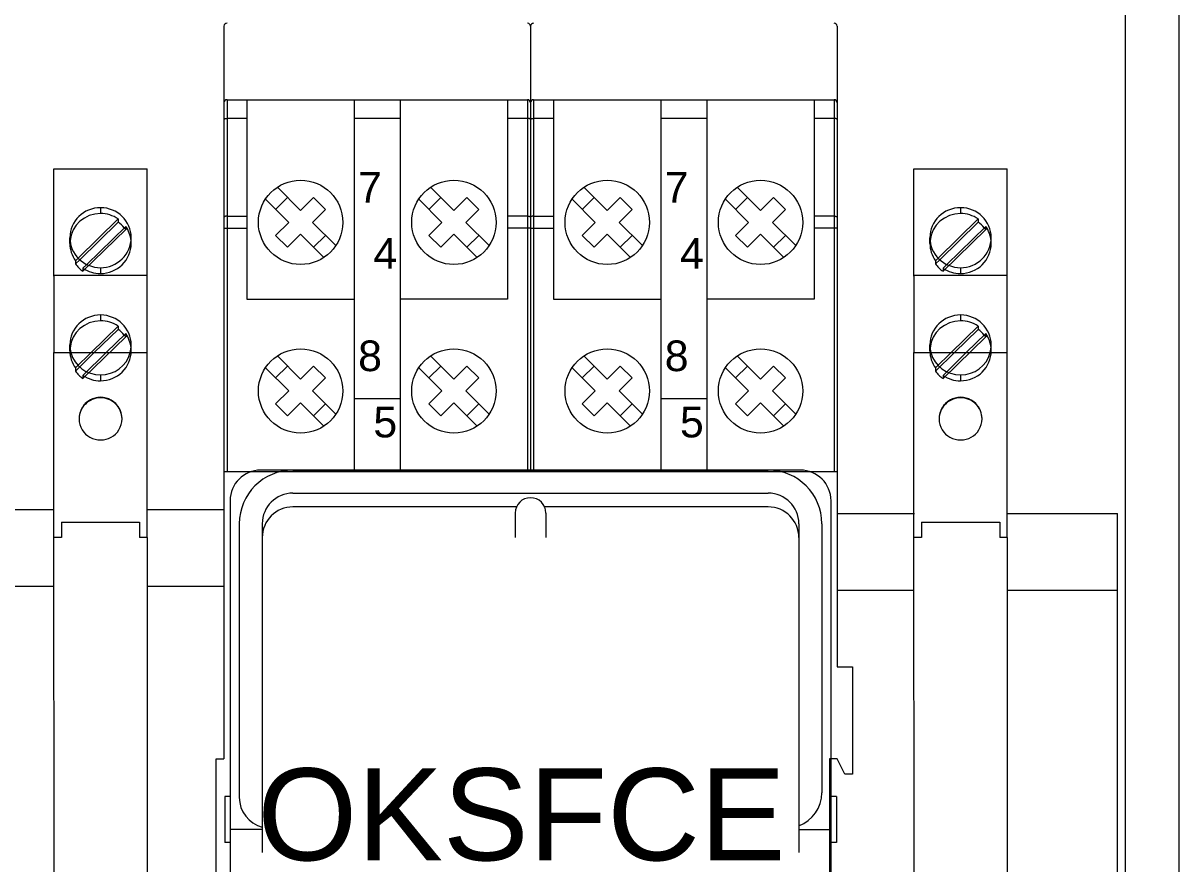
# Model space of a CAD drawing. Header units: millimetres. Extents: x 1359 to 3577, y 1336 to 3557.
# Drawn here: x 2344.7 to 2420.1, y 2551.2 to 2606.1 of the extents above; entities that cross this region are included whole.
import ezdxf

# ---------------------------------------------------------------- set-up
doc = ezdxf.new("R2010")
doc.units = ezdxf.units.MM
doc.set_wipeout_variables(frame=1)
doc.layers.add('000-PI-Oprema', color=30, linetype='Continuous', lineweight=5)
doc.layers.add('000-PI-ORMAR', color=2, linetype='Continuous')
doc.layers.add('002-PI-Kabelska kanalica', color=150, linetype='Continuous')
doc.styles.get("Standard").update_dxf_attribs({"font": 'arial.ttf'})

msp = doc.modelspace()

# ---------------------------------------------------------------- linework, layer by layer
at = {"layer": '000-PI-Oprema', "color": 0, "linetype": 'ByBlock', "lineweight": 0}
for p, q in [((2357.981, 2601.056), (2377.581, 2601.056)), ((2359.281, 2601.056), (2359.281, 2588.056)), ((2376.281, 2601.056), (2376.281, 2588.056)), ((2377.981, 2601.056), (2397.581, 2601.056)), ((2379.281, 2601.056), (2379.281, 2588.056)), ((2396.281, 2601.056), (2396.281, 2588.056)), ((2359.281, 2599.841), (2357.981, 2599.841)), ((2369.281, 2599.841), (2366.281, 2599.841)), ((2377.581, 2599.841), (2376.281, 2599.841)), ((2379.281, 2599.841), (2377.981, 2599.841)), ((2389.281, 2599.841), (2386.281, 2599.841)), ((2397.581, 2599.841), (2396.281, 2599.841)), ((2346.681, 2596.556), (2352.781, 2596.556)), ((2346.681, 2590.1), (2346.681, 2596.556)), ((2346.681, 2596.556), (2346.681, 2596.556)), ((2346.681, 2596.556), (2346.681, 2596.556)), ((2346.681, 2596.556), (2346.681, 2596.556)), ((2346.681, 2596.556), (2352.781, 2596.556)), ((2346.681, 2590.1), (2346.681, 2596.556)), ((2346.681, 2596.556), (2346.681, 2596.556)), ((2346.681, 2596.556), (2346.681, 2596.556)), ((2346.681, 2596.556), (2346.681, 2596.556)), ((2352.781, 2596.556), (2352.781, 2596.556)), ((2352.781, 2596.556), (2352.781, 2596.556)), ((2352.781, 2596.556), (2352.781, 2596.556)), ((2352.781, 2590.1), (2352.781, 2596.556)), ((2352.781, 2596.556), (2352.781, 2596.556)), ((2352.781, 2596.556), (2352.781, 2596.556)), ((2352.781, 2596.556), (2352.781, 2596.556)), ((2352.781, 2590.1), (2352.781, 2596.556)), ((2402.781, 2596.556), (2408.881, 2596.556)), ((2402.781, 2590.1), (2402.781, 2596.556)), ((2402.781, 2596.556), (2402.781, 2596.556)), ((2402.781, 2596.556), (2402.781, 2596.556)), ((2402.781, 2596.556), (2402.781, 2596.556)), ((2402.781, 2596.556), (2408.881, 2596.556)), ((2402.781, 2590.1), (2402.781, 2596.556)), ((2402.781, 2596.556), (2402.781, 2596.556)), ((2402.781, 2596.556), (2402.781, 2596.556)), ((2402.781, 2596.556), (2402.781, 2596.556)), ((2408.881, 2596.556), (2408.881, 2596.556)), ((2408.881, 2596.556), (2408.881, 2596.556)), ((2408.881, 2596.556), (2408.881, 2596.556)), ((2408.881, 2590.1), (2408.881, 2596.556)), ((2408.881, 2596.556), (2408.881, 2596.556)), ((2408.881, 2596.556), (2408.881, 2596.556)), ((2408.881, 2596.556), (2408.881, 2596.556)), ((2408.881, 2590.1), (2408.881, 2596.556)), ((2352.781, 2595.711), (2352.781, 2596.156)), ((2352.781, 2595.711), (2352.781, 2596.156)), ((2408.881, 2595.711), (2408.881, 2596.156)), ((2408.881, 2595.711), (2408.881, 2596.156)), ((2346.681, 2595.056), (2346.681, 2595.056)), ((2346.681, 2595.056), (2346.681, 2595.056)), ((2361.264, 2595.35), (2362.781, 2593.834)), ((2371.264, 2595.35), (2372.781, 2593.834)), ((2381.264, 2595.35), (2382.781, 2593.834)), ((2391.264, 2595.35), (2392.781, 2593.834)), ((2402.781, 2595.056), (2402.781, 2595.056)), ((2402.781, 2595.056), (2402.781, 2595.056)), ((2360.487, 2594.572), (2362.003, 2593.056)), ((2361.154, 2593.905), (2361.932, 2594.682)), ((2362.781, 2593.834), (2363.629, 2594.682)), ((2363.629, 2594.682), (2364.407, 2593.905)), ((2370.487, 2594.572), (2372.003, 2593.056)), ((2371.154, 2593.905), (2371.932, 2594.682)), ((2372.781, 2593.834), (2373.629, 2594.682)), ((2373.629, 2594.682), (2374.407, 2593.905)), ((2380.487, 2594.572), (2382.003, 2593.056)), ((2381.154, 2593.905), (2381.932, 2594.682)), ((2382.781, 2593.834), (2383.629, 2594.682)), ((2383.629, 2594.682), (2384.407, 2593.905)), ((2390.487, 2594.572), (2392.003, 2593.056)), ((2391.154, 2593.905), (2391.932, 2594.682)), ((2392.781, 2593.834), (2393.629, 2594.682)), ((2393.629, 2594.682), (2394.407, 2593.905)), ((2349.731, 2594.013), (2349.731, 2593.634)), ((2352.781, 2592.993), (2352.781, 2593.869)), ((2352.781, 2592.993), (2352.781, 2593.869)), ((2357.981, 2593.464), (2359.281, 2593.464)), ((2363.559, 2593.056), (2364.407, 2593.905)), ((2373.559, 2593.056), (2374.407, 2593.905)), ((2377.581, 2593.464), (2376.281, 2593.464)), ((2377.981, 2593.464), (2379.281, 2593.464)), ((2383.559, 2593.056), (2384.407, 2593.905)), ((2393.559, 2593.056), (2394.407, 2593.905)), ((2397.581, 2593.464), (2396.281, 2593.464)), ((2405.831, 2594.013), (2405.831, 2593.634)), ((2408.881, 2592.993), (2408.881, 2593.869)), ((2408.881, 2592.993), (2408.881, 2593.869)), ((2350.876, 2593.281), (2348.264, 2590.727)), ((2348.37, 2590.623), (2350.876, 2593.073)), ((2348.829, 2590.311), (2351.371, 2592.797)), ((2350.876, 2593.281), (2350.876, 2593.073)), ((2351.371, 2592.797), (2351.371, 2592.589)), ((2361.154, 2592.208), (2362.003, 2593.056)), ((2363.559, 2593.056), (2365.075, 2591.54)), ((2371.154, 2592.208), (2372.003, 2593.056)), ((2373.559, 2593.056), (2375.075, 2591.54)), ((2381.154, 2592.208), (2382.003, 2593.056)), ((2383.559, 2593.056), (2385.075, 2591.54)), ((2391.154, 2592.208), (2392.003, 2593.056)), ((2393.559, 2593.056), (2395.075, 2591.54)), ((2406.976, 2593.281), (2404.364, 2590.727)), ((2404.47, 2590.623), (2406.976, 2593.073)), ((2404.929, 2590.311), (2407.471, 2592.797)), ((2406.976, 2593.281), (2406.976, 2593.073)), ((2407.471, 2592.797), (2407.471, 2592.589)), ((2347.731, 2591.677), (2347.731, 2592.057)), ((2351.371, 2592.589), (2348.586, 2589.865)), ((2351.731, 2591.677), (2351.731, 2592.057)), ((2357.781, 2592.679), (2359.281, 2592.679)), ((2361.154, 2592.208), (2361.932, 2591.43)), ((2361.932, 2591.43), (2362.781, 2592.278)), ((2362.781, 2592.278), (2364.297, 2590.762)), ((2363.629, 2591.43), (2364.407, 2592.208)), ((2371.154, 2592.208), (2371.932, 2591.43)), ((2371.932, 2591.43), (2372.781, 2592.278)), ((2372.781, 2592.278), (2374.297, 2590.762)), ((2373.629, 2591.43), (2374.407, 2592.208)), ((2377.781, 2592.679), (2376.281, 2592.679)), ((2377.781, 2592.679), (2379.281, 2592.679)), ((2381.154, 2592.208), (2381.932, 2591.43)), ((2381.932, 2591.43), (2382.781, 2592.278)), ((2382.781, 2592.278), (2384.297, 2590.762)), ((2383.629, 2591.43), (2384.407, 2592.208)), ((2391.154, 2592.208), (2391.932, 2591.43)), ((2391.932, 2591.43), (2392.781, 2592.278)), ((2392.781, 2592.278), (2394.297, 2590.762)), ((2393.629, 2591.43), (2394.407, 2592.208)), ((2397.781, 2592.679), (2396.281, 2592.679)), ((2403.831, 2591.677), (2403.831, 2592.057)), ((2407.471, 2592.589), (2404.686, 2589.865)), ((2407.831, 2591.677), (2407.831, 2592.057)), ((2348.264, 2590.727), (2348.091, 2590.557)), ((2348.091, 2590.35), (2348.37, 2590.623)), ((2348.091, 2590.557), (2348.091, 2590.35)), ((2404.364, 2590.727), (2404.191, 2590.557)), ((2404.191, 2590.35), (2404.47, 2590.623)), ((2404.191, 2590.557), (2404.191, 2590.35)), ((2346.681, 2589.556), (2346.681, 2590.1)), ((2346.681, 2589.556), (2346.681, 2590.1)), ((2348.586, 2590.073), (2348.829, 2590.311)), ((2348.586, 2590.073), (2348.586, 2589.865)), ((2349.731, 2590.1), (2349.731, 2589.721)), ((2352.781, 2589.556), (2352.781, 2590.1)), ((2352.781, 2589.556), (2352.781, 2590.1)), ((2402.781, 2589.556), (2402.781, 2590.1)), ((2402.781, 2589.556), (2402.781, 2590.1)), ((2404.686, 2590.073), (2404.929, 2590.311)), ((2404.686, 2590.073), (2404.686, 2589.865)), ((2405.831, 2590.1), (2405.831, 2589.721)), ((2408.881, 2589.556), (2408.881, 2590.1)), ((2408.881, 2589.556), (2408.881, 2590.1)), ((2346.681, 2589.605), (2352.781, 2589.605)), ((2346.681, 2589.556), (2346.681, 2589.556)), ((2346.681, 2589.556), (2346.681, 2584.556)), ((2346.681, 2589.556), (2346.681, 2589.556)), ((2346.681, 2589.556), (2346.681, 2584.556)), ((2352.781, 2589.556), (2352.781, 2589.556)), ((2352.781, 2584.556), (2352.781, 2589.556)), ((2352.781, 2589.556), (2352.781, 2589.556)), ((2352.781, 2584.556), (2352.781, 2589.556)), ((2402.781, 2589.605), (2408.881, 2589.605)), ((2402.781, 2589.556), (2402.781, 2589.556)), ((2402.781, 2589.556), (2402.781, 2584.556)), ((2402.781, 2589.556), (2402.781, 2589.556)), ((2402.781, 2589.556), (2402.781, 2584.556)), ((2408.881, 2589.556), (2408.881, 2589.556)), ((2408.881, 2584.556), (2408.881, 2589.556)), ((2408.881, 2589.556), (2408.881, 2589.556)), ((2408.881, 2584.556), (2408.881, 2589.556)), ((2359.281, 2588.056), (2366.281, 2588.056)), ((2376.281, 2588.056), (2369.281, 2588.056)), ((2379.281, 2588.056), (2386.281, 2588.056)), ((2396.281, 2588.056), (2389.281, 2588.056)), ((2349.731, 2587.013), (2349.731, 2586.634)), ((2352.781, 2585.993), (2352.781, 2586.865)), ((2352.781, 2585.993), (2352.781, 2586.865)), ((2405.831, 2587.013), (2405.831, 2586.634)), ((2408.881, 2585.993), (2408.881, 2586.865)), ((2408.881, 2585.993), (2408.881, 2586.865)), ((2350.876, 2586.281), (2349.112, 2584.556)), ((2349.325, 2584.556), (2350.876, 2586.073)), ((2350.876, 2586.281), (2350.876, 2586.073)), ((2406.976, 2586.281), (2405.212, 2584.556)), ((2405.425, 2584.556), (2406.976, 2586.073)), ((2406.976, 2586.281), (2406.976, 2586.073)), ((2351.371, 2585.589), (2348.586, 2582.865)), ((2350.102, 2584.556), (2351.371, 2585.797)), ((2351.371, 2585.797), (2351.371, 2585.589)), ((2407.471, 2585.589), (2404.686, 2582.865)), ((2406.202, 2584.556), (2407.471, 2585.797)), ((2407.471, 2585.797), (2407.471, 2585.589)), ((2346.681, 2584.556), (2352.781, 2584.556)), ((2346.681, 2574.206), (2346.681, 2584.556)), ((2346.681, 2584.556), (2346.681, 2584.556)), ((2346.681, 2574.206), (2346.681, 2584.556)), ((2346.681, 2584.556), (2346.681, 2584.556)), ((2347.731, 2584.677), (2347.731, 2585.057)), ((2348.091, 2583.35), (2349.325, 2584.556)), ((2349.112, 2584.556), (2348.091, 2583.557)), ((2348.586, 2583.073), (2350.102, 2584.556)), ((2351.731, 2584.677), (2351.731, 2585.057)), ((2352.781, 2584.556), (2352.781, 2584.556)), ((2352.781, 2574.206), (2352.781, 2584.556)), ((2352.781, 2584.556), (2352.781, 2584.556)), ((2352.781, 2574.206), (2352.781, 2584.556)), ((2402.781, 2584.556), (2408.881, 2584.556)), ((2402.781, 2574.206), (2402.781, 2584.556)), ((2402.781, 2584.556), (2402.781, 2584.556)), ((2402.781, 2574.206), (2402.781, 2584.556)), ((2402.781, 2584.556), (2402.781, 2584.556)), ((2403.831, 2584.677), (2403.831, 2585.057)), ((2404.191, 2583.35), (2405.425, 2584.556)), ((2405.212, 2584.556), (2404.191, 2583.557)), ((2404.686, 2583.073), (2406.202, 2584.556)), ((2407.831, 2584.677), (2407.831, 2585.057)), ((2408.881, 2584.556), (2408.881, 2584.556)), ((2408.881, 2574.206), (2408.881, 2584.556)), ((2408.881, 2584.556), (2408.881, 2584.556)), ((2408.881, 2574.206), (2408.881, 2584.556)), ((2361.154, 2582.905), (2361.932, 2583.682)), ((2361.264, 2584.35), (2362.781, 2582.834)), ((2362.781, 2582.834), (2363.629, 2583.682)), ((2363.629, 2583.682), (2364.407, 2582.905)), ((2371.154, 2582.905), (2371.932, 2583.682)), ((2371.264, 2584.35), (2372.781, 2582.834)), ((2372.781, 2582.834), (2373.629, 2583.682)), ((2373.629, 2583.682), (2374.407, 2582.905)), ((2381.154, 2582.905), (2381.932, 2583.682)), ((2381.264, 2584.35), (2382.781, 2582.834)), ((2382.781, 2582.834), (2383.629, 2583.682)), ((2383.629, 2583.682), (2384.407, 2582.905)), ((2391.154, 2582.905), (2391.932, 2583.682)), ((2391.264, 2584.35), (2392.781, 2582.834)), ((2392.781, 2582.834), (2393.629, 2583.682)), ((2393.629, 2583.682), (2394.407, 2582.905)), ((2348.091, 2583.557), (2348.091, 2583.35)), ((2348.586, 2583.073), (2348.586, 2582.865)), ((2349.731, 2583.1), (2349.731, 2582.721)), ((2360.487, 2583.572), (2362.003, 2582.056)), ((2363.559, 2582.056), (2364.407, 2582.905)), ((2370.487, 2583.572), (2372.003, 2582.056)), ((2373.559, 2582.056), (2374.407, 2582.905)), ((2380.487, 2583.572), (2382.003, 2582.056)), ((2383.559, 2582.056), (2384.407, 2582.905)), ((2390.487, 2583.572), (2392.003, 2582.056)), ((2393.559, 2582.056), (2394.407, 2582.905)), ((2404.191, 2583.557), (2404.191, 2583.35)), ((2404.686, 2583.073), (2404.686, 2582.865)), ((2405.831, 2583.1), (2405.831, 2582.721)), ((2361.154, 2581.208), (2362.003, 2582.056)), ((2363.559, 2582.056), (2365.075, 2580.54)), ((2369.281, 2581.541), (2366.281, 2581.541)), ((2371.154, 2581.208), (2372.003, 2582.056)), ((2373.559, 2582.056), (2375.075, 2580.54)), ((2381.154, 2581.208), (2382.003, 2582.056)), ((2383.559, 2582.056), (2385.075, 2580.54)), ((2389.281, 2581.541), (2386.281, 2581.541)), ((2391.154, 2581.208), (2392.003, 2582.056)), ((2393.559, 2582.056), (2395.075, 2580.54)), ((2361.154, 2581.208), (2361.932, 2580.43)), ((2361.932, 2580.43), (2362.781, 2581.278)), ((2362.781, 2581.278), (2364.297, 2579.762)), ((2363.629, 2580.43), (2364.407, 2581.208)), ((2371.154, 2581.208), (2371.932, 2580.43)), ((2371.932, 2580.43), (2372.781, 2581.278)), ((2372.781, 2581.278), (2374.297, 2579.762)), ((2373.629, 2580.43), (2374.407, 2581.208)), ((2381.154, 2581.208), (2381.932, 2580.43)), ((2381.932, 2580.43), (2382.781, 2581.278)), ((2382.781, 2581.278), (2384.297, 2579.762)), ((2383.629, 2580.43), (2384.407, 2581.208)), ((2391.154, 2581.208), (2391.932, 2580.43)), ((2391.932, 2580.43), (2392.781, 2581.278)), ((2392.781, 2581.278), (2394.297, 2579.762)), ((2393.629, 2580.43), (2394.407, 2581.208)), ((2348.331, 2580.233), (2348.331, 2580.242)), ((2351.131, 2580.233), (2351.131, 2580.242)), ((2404.431, 2580.233), (2404.431, 2580.242)), ((2407.231, 2580.233), (2407.231, 2580.242)), ((2346.706, 2548.005), (2346.681, 2574.206)), ((2346.706, 2548.005), (2346.681, 2574.206)), ((2352.781, 2572.506), (2352.781, 2574.206)), ((2352.781, 2572.506), (2352.781, 2574.206)), ((2402.806, 2548.005), (2402.781, 2574.206)), ((2402.806, 2548.005), (2402.781, 2574.206)), ((2408.881, 2572.506), (2408.881, 2574.206)), ((2408.881, 2572.506), (2408.881, 2574.206)), ((2346.681, 2573.556), (2346.681, 2573.556)), ((2346.681, 2573.556), (2346.681, 2573.556)), ((2347.181, 2573.506), (2352.281, 2573.506)), ((2347.181, 2573.506), (2347.181, 2573.506)), ((2347.181, 2573.506), (2347.181, 2572.506)), ((2352.281, 2573.506), (2352.281, 2573.506)), ((2352.281, 2573.506), (2352.281, 2572.506)), ((2352.781, 2573.556), (2352.781, 2573.556)), ((2352.781, 2573.556), (2352.781, 2573.556)), ((2402.781, 2573.556), (2402.781, 2573.556)), ((2402.781, 2573.556), (2402.781, 2573.556)), ((2403.281, 2573.506), (2408.381, 2573.506)), ((2403.281, 2573.506), (2403.281, 2573.506)), ((2403.281, 2573.506), (2403.281, 2572.506)), ((2408.381, 2573.506), (2408.381, 2573.506)), ((2408.381, 2573.506), (2408.381, 2572.506)), ((2408.881, 2573.556), (2408.881, 2573.556)), ((2408.881, 2573.556), (2408.881, 2573.556)), ((2346.681, 2572.756), (2346.681, 2572.756)), ((2346.681, 2572.756), (2346.681, 2572.756)), ((2346.681, 2572.506), (2346.681, 2572.506)), ((2347.181, 2572.506), (2346.681, 2572.506)), ((2346.681, 2572.506), (2346.681, 2572.506)), ((2347.181, 2572.506), (2347.181, 2572.506)), ((2352.281, 2572.506), (2352.281, 2572.506)), ((2352.781, 2572.506), (2352.281, 2572.506)), ((2352.781, 2572.756), (2352.781, 2572.756)), ((2352.781, 2572.756), (2352.781, 2572.756)), ((2352.781, 2572.506), (2352.781, 2572.506)), ((2352.781, 2572.506), (2352.781, 2546.206)), ((2352.781, 2572.506), (2352.781, 2572.506)), ((2352.781, 2572.506), (2352.781, 2546.206)), ((2402.781, 2572.756), (2402.781, 2572.756)), ((2402.781, 2572.756), (2402.781, 2572.756)), ((2402.781, 2572.506), (2402.781, 2572.506)), ((2403.281, 2572.506), (2402.781, 2572.506)), ((2402.781, 2572.506), (2402.781, 2572.506)), ((2403.281, 2572.506), (2403.281, 2572.506)), ((2408.381, 2572.506), (2408.381, 2572.506)), ((2408.881, 2572.506), (2408.381, 2572.506)), ((2408.881, 2572.756), (2408.881, 2572.756)), ((2408.881, 2572.756), (2408.881, 2572.756)), ((2408.881, 2572.506), (2408.881, 2572.506)), ((2408.881, 2572.506), (2408.881, 2546.206)), ((2408.881, 2572.506), (2408.881, 2572.506)), ((2408.881, 2572.506), (2408.881, 2546.206)), ((2346.681, 2571.797), (2346.681, 2571.797)), ((2346.681, 2571.797), (2346.681, 2571.797)), ((2352.781, 2571.797), (2352.781, 2571.797)), ((2352.781, 2571.797), (2352.781, 2571.797)), ((2402.781, 2571.797), (2402.781, 2571.797)), ((2402.781, 2571.797), (2402.781, 2571.797)), ((2408.881, 2571.797), (2408.881, 2571.797)), ((2408.881, 2571.797), (2408.881, 2571.797)), ((2398.781, 2564.056), (2398.781, 2557.056)), ((2357.281, 2550.056), (2357.281, 2558.056)), ((2398.781, 2557.056), (2398.281, 2557.056))]:
    msp.add_line(p, q, dxfattribs=at)
for points in [[(2357.781, 2599.763), (2357.782, 2599.773), (2357.788, 2599.783), (2357.796, 2599.793), (2357.808, 2599.802), (2357.822, 2599.81), (2357.839, 2599.818), (2357.859, 2599.825), (2357.881, 2599.831), (2357.904, 2599.835), (2357.929, 2599.839), (2357.955, 2599.841), (2357.981, 2599.841)], [(2377.781, 2599.763), (2377.779, 2599.773), (2377.774, 2599.783), (2377.766, 2599.793), (2377.754, 2599.802), (2377.739, 2599.81), (2377.722, 2599.818), (2377.702, 2599.825), (2377.681, 2599.831), (2377.657, 2599.835), (2377.632, 2599.839), (2377.607, 2599.841), (2377.581, 2599.841)], [(2377.781, 2599.763), (2377.782, 2599.773), (2377.788, 2599.783), (2377.796, 2599.793), (2377.808, 2599.802), (2377.822, 2599.81), (2377.839, 2599.818), (2377.859, 2599.825), (2377.881, 2599.831), (2377.904, 2599.835), (2377.929, 2599.839), (2377.955, 2599.841), (2377.981, 2599.841)], [(2397.781, 2599.763), (2397.779, 2599.773), (2397.774, 2599.783), (2397.766, 2599.793), (2397.754, 2599.802), (2397.739, 2599.81), (2397.722, 2599.818), (2397.702, 2599.825), (2397.681, 2599.831), (2397.657, 2599.835), (2397.632, 2599.839), (2397.607, 2599.841), (2397.581, 2599.841)], [(2357.981, 2593.464), (2357.955, 2593.463), (2357.929, 2593.461), (2357.904, 2593.458), (2357.881, 2593.454), (2357.859, 2593.448), (2357.839, 2593.441), (2357.822, 2593.433), (2357.808, 2593.425), (2357.796, 2593.416), (2357.788, 2593.406), (2357.782, 2593.396), (2357.781, 2593.386)], [(2377.581, 2593.464), (2377.607, 2593.463), (2377.632, 2593.461), (2377.657, 2593.458), (2377.681, 2593.454), (2377.702, 2593.448), (2377.722, 2593.441), (2377.739, 2593.433), (2377.754, 2593.425), (2377.766, 2593.416), (2377.774, 2593.406), (2377.779, 2593.396), (2377.781, 2593.386)], [(2377.981, 2593.464), (2377.955, 2593.463), (2377.929, 2593.461), (2377.904, 2593.458), (2377.881, 2593.454), (2377.859, 2593.448), (2377.839, 2593.441), (2377.822, 2593.433), (2377.808, 2593.425), (2377.796, 2593.416), (2377.788, 2593.406), (2377.782, 2593.396), (2377.781, 2593.386)], [(2397.581, 2593.464), (2397.607, 2593.463), (2397.632, 2593.461), (2397.657, 2593.458), (2397.681, 2593.454), (2397.702, 2593.448), (2397.722, 2593.441), (2397.739, 2593.433), (2397.754, 2593.425), (2397.766, 2593.416), (2397.774, 2593.406), (2397.779, 2593.396), (2397.781, 2593.386)]]:
    msp.add_lwpolyline(points, dxfattribs=at)
for centre in [(2362.781, 2593.056), (2372.781, 2593.056), (2382.781, 2593.056), (2392.781, 2593.056), (2362.781, 2582.056), (2372.781, 2582.056), (2382.781, 2582.056), (2392.781, 2582.056)]:
    msp.add_circle(centre, 2.75, dxfattribs=at)
for centre, radius, start, end in [((2357.981, 2605.856), 0.2, 90, 180), ((2377.581, 2605.856), 0.2, 0, 90), ((2377.981, 2605.856), 0.2, 90, 180), ((2397.581, 2605.856), 0.2, 0, 90), ((2357.981, 2600.856), 0.2, 90, 180), ((2377.581, 2600.856), 0.2, 0, 90), ((2377.981, 2600.856), 0.2, 90, 180), ((2397.581, 2600.856), 0.2, 0, 90), ((2349.731, 2580.242), 1.4, 0, 180.00002), ((2405.831, 2580.242), 1.4, 0, 180.00002)]:
    msp.add_arc(centre, radius, start, end, dxfattribs=at)
for centre, major_axis, ratio, start_param, end_param in [((2349.731, 2592.057), (-2, 0), 0.978148, -1.570796, 0), ((2349.731, 2591.677), (-2, 0), 0.978148, -1.570796, -0.097132), ((2349.731, 2592.057), (-2, 0), 0.978148, 3.141593, 4.712389), ((2349.731, 2591.677), (-2, 0), 0.978148, -2.180289, -1.570796), ((2405.831, 2592.057), (-2, 0), 0.978148, -1.570796, 0), ((2405.831, 2591.677), (-2, 0), 0.978148, -1.570796, -0.097132), ((2405.831, 2592.057), (-2, 0), 0.978148, 3.141593, 4.712389), ((2405.831, 2591.677), (-2, 0), 0.978148, -2.180289, -1.570796), ((2349.731, 2591.469), (2, 0), 0.978148, 0.685382, 0.961304), ((2349.731, 2591.469), (2, 0), 0.978148, 0.609492, 0.685382), ((2349.731, 2591.677), (-2, 0), 0.978148, -3.044461, -2.5321), ((2405.831, 2591.469), (2, 0), 0.978148, 0.685382, 0.961304), ((2405.831, 2591.469), (2, 0), 0.978148, 0.609492, 0.685382), ((2405.831, 2591.677), (-2, 0), 0.978148, -3.044461, -2.5321), ((2349.731, 2592.057), (-2, 0), 0.978148, 0, 1.570796), ((2349.731, 2592.057), (-2, 0), 0.978148, 1.570796, 3.141593), ((2405.831, 2592.057), (-2, 0), 0.978148, 0, 1.570796), ((2405.831, 2592.057), (-2, 0), 0.978148, 1.570796, 3.141593), ((2349.731, 2591.677), (-2, 0), 0.978148, -0.097132, 0), ((2349.731, 2591.677), (-2, 0), 0.978148, 0, 0.609492), ((2349.731, 2591.677), (-2, 0), 0.978148, 1.570796, 3.141593), ((2349.731, 2591.677), (-2, 0), 0.978148, 3.141593, 3.238724), ((2405.831, 2591.677), (-2, 0), 0.978148, -0.097132, 0), ((2405.831, 2591.677), (-2, 0), 0.978148, 0, 0.609492), ((2405.831, 2591.677), (-2, 0), 0.978148, 1.570796, 3.141593), ((2405.831, 2591.677), (-2, 0), 0.978148, 3.141593, 3.238724), ((2349.731, 2591.469), (2, 0), 0.978148, -2.5321, -2.180289), ((2349.731, 2591.677), (-2, 0), 0.978148, 0.961304, 1.570796), ((2405.831, 2591.469), (2, 0), 0.978148, -2.5321, -2.180289), ((2405.831, 2591.677), (-2, 0), 0.978148, 0.961304, 1.570796), ((2349.731, 2585.057), (-2, 0), 0.978148, -1.570796, 0), ((2349.731, 2585.057), (-2, 0), 0.978148, 3.141593, 4.712389), ((2405.831, 2585.057), (-2, 0), 0.978148, -1.570796, 0), ((2405.831, 2585.057), (-2, 0), 0.978148, 3.141593, 4.712389), ((2349.731, 2584.677), (-2, 0), 0.978148, -1.570796, -0.097132), ((2349.731, 2584.677), (-2, 0), 0.978148, -2.180289, -1.570796), ((2349.731, 2584.469), (2, 0), 0.978148, 0.685382, 0.961304), ((2405.831, 2584.677), (-2, 0), 0.978148, -1.570796, -0.097132), ((2405.831, 2584.677), (-2, 0), 0.978148, -2.180289, -1.570796), ((2405.831, 2584.469), (2, 0), 0.978148, 0.685382, 0.961304), ((2349.731, 2584.469), (2, 0), 0.978148, 0.609492, 0.685382), ((2349.731, 2584.677), (-2, 0), 0.978148, -3.044461, -2.5321), ((2405.831, 2584.469), (2, 0), 0.978148, 0.609492, 0.685382), ((2405.831, 2584.677), (-2, 0), 0.978148, -3.044461, -2.5321), ((2349.731, 2585.057), (-2, 0), 0.978148, 0, 0.258728), ((2349.731, 2584.677), (-2, 0), 0.978148, -0.097132, 0), ((2349.731, 2584.677), (-2, 0), 0.978148, 0, 0.609492), ((2349.731, 2585.057), (-2, 0), 0.978148, 0.258728, 1.570796), ((2349.731, 2584.677), (-2, 0), 0.978148, 1.570796, 3.141593), ((2349.731, 2585.057), (-2, 0), 0.978148, 1.570796, 2.882864), ((2349.731, 2585.057), (-2, 0), 0.978148, 2.882864, 3.141593), ((2349.731, 2584.677), (-2, 0), 0.978148, 3.141593, 3.238724), ((2405.831, 2585.057), (-2, 0), 0.978148, 0, 0.258728), ((2405.831, 2584.677), (-2, 0), 0.978148, -0.097132, 0), ((2405.831, 2584.677), (-2, 0), 0.978148, 0, 0.609492), ((2405.831, 2585.057), (-2, 0), 0.978148, 0.258728, 1.570796), ((2405.831, 2584.677), (-2, 0), 0.978148, 1.570796, 3.141593), ((2405.831, 2585.057), (-2, 0), 0.978148, 1.570796, 2.882864), ((2405.831, 2585.057), (-2, 0), 0.978148, 2.882864, 3.141593), ((2405.831, 2584.677), (-2, 0), 0.978148, 3.141593, 3.238724), ((2349.731, 2584.469), (2, 0), 0.978148, -2.5321, -2.180289), ((2349.731, 2584.677), (-2, 0), 0.978148, 0.961304, 1.570796), ((2405.831, 2584.469), (2, 0), 0.978148, -2.5321, -2.180289), ((2405.831, 2584.677), (-2, 0), 0.978148, 0.961304, 1.570796), ((2349.731, 2580.233), (-1.4, 0), 0.982559, -1.570796, 0.003609), ((2349.731, 2580.242), (1.4, 0), 0.994522, 1.570796, 3.141593), ((2349.731, 2580.242), (1.4, 0), 0.994522, 0, 1.570796), ((2349.731, 2580.233), (-1.4, 0), 0.982559, 3.141538, 4.712389), ((2405.831, 2580.233), (-1.4, 0), 0.982559, -1.570796, 0.003609), ((2405.831, 2580.242), (1.4, 0), 0.994522, 1.570796, 3.141593), ((2405.831, 2580.242), (1.4, 0), 0.994522, 0, 1.570796), ((2405.831, 2580.233), (-1.4, 0), 0.982559, 3.141538, 4.712389), ((2349.731, 2580.242), (1.4, 0), 0.994522, 3.141593, 3.68285), ((2349.731, 2580.233), (-1.4, 0), 0.982559, 0.003609, 0.541258), ((2349.731, 2580.242), (1.4, 0), 0.994522, -0.541258, 0), ((2349.731, 2580.233), (-1.4, 0), 0.982559, 2.600335, 3.141538), ((2405.831, 2580.242), (1.4, 0), 0.994522, 3.141593, 3.68285), ((2405.831, 2580.233), (-1.4, 0), 0.982559, 0.003609, 0.541258), ((2405.831, 2580.242), (1.4, 0), 0.994522, -0.541258, 0), ((2405.831, 2580.233), (-1.4, 0), 0.982559, 2.600335, 3.141538), ((2349.731, 2580.224), (-1.398, 0), 0.976187, 0.538389, 2.603204), ((2405.831, 2580.224), (-1.398, 0), 0.976187, 0.538389, 2.603204)]:
    msp.add_ellipse(centre, major_axis=major_axis, ratio=ratio, start_param=start_param, end_param=end_param, dxfattribs=at)
at = {"layer": '000-PI-ORMAR', "color": 0, "linetype": 'ByBlock', "lineweight": 0}
msp.add_line((2420.071, 3351.556), (2420.071, 1461.556), dxfattribs=at)
at = {"layer": '002-PI-Kabelska kanalica', "color": 0, "linetype": 'ByBlock', "lineweight": 0}
msp.add_line((2416.571, 3351.556), (2416.571, 1679.556), dxfattribs=at)
at = {"layer": '002-PI-Kabelska kanalica', "color": 0, "linetype": 'ByBlock', "lineweight": 0, "ltscale": 0.25}
for p, q in [((2341.681, 2574.314), (2346.681, 2574.319)), ((2408.881, 2574.056), (2416.071, 2574.056)), ((2416.071, 2539.056), (2416.071, 2574.056)), ((2341.681, 2569.314), (2346.685, 2569.316)), ((2408.881, 2569.056), (2416.071, 2569.056))]:
    msp.add_line(p, q, dxfattribs=at)

# ---------------------------------------------------------------- texts
at = {"layer": '000-PI-Oprema', "color": 0, "linetype": 'ByBlock', "lineweight": 0, "char_height": 1.9995, "width": 2.5471}
for s, insert, attachment_point in [('{\\fArial|b0|i0|c0|p34;7}', (2366.533, 2596.35), 1), ('{\\fArial|b0|i0|c0|p34;7}', (2386.533, 2596.35), 1), ('{\\fArial|b0|i0|c0|p34;4}', (2369.08, 2592.027), 3), ('{\\fArial|b0|i0|c0|p34;4}', (2389.08, 2592.027), 3), ('{\\fArial|b0|i0|c0|p34;8}', (2366.533, 2585.35), 1), ('{\\fArial|b0|i0|c0|p34;8}', (2386.533, 2585.35), 1), ('{\\fArial|b0|i0|c0|p34;5}', (2369.08, 2581.027), 3), ('{\\fArial|b0|i0|c0|p34;5}', (2389.08, 2581.027), 3)]:
    msp.add_mtext(s, dxfattribs=dict(at, insert=insert, attachment_point=attachment_point))

# ---------------------------------------------------------------- wipeouts: each hides what was drawn before it
at = {"color": 0, "linetype": 'ByBlock', "lineweight": 0}
msp.add_wipeout([(2357.781, 2576.806), (2397.781, 2576.806), (2397.781, 2531.306), (2357.781, 2531.306)], dxfattribs=at).dxf.layer = '000-PI-Oprema'

# ---------------------------------------------------------------- next in the draw order: linework, layer by layer
at = {"layer": '000-PI-Oprema', "color": 0, "linetype": 'ByBlock', "lineweight": 0}
for p, q in [((2357.781, 2605.856), (2357.781, 2558.056)), ((2377.781, 2605.856), (2377.781, 2576.806)), ((2397.781, 2605.856), (2397.781, 2564.056)), ((2357.981, 2601.056), (2357.981, 2576.806)), ((2366.281, 2601.056), (2366.281, 2576.806)), ((2369.281, 2601.056), (2369.281, 2576.806)), ((2377.581, 2601.056), (2377.581, 2576.806)), ((2377.981, 2601.056), (2377.981, 2576.806)), ((2386.281, 2601.056), (2386.281, 2576.806)), ((2389.281, 2601.056), (2389.281, 2576.806)), ((2397.581, 2601.056), (2397.581, 2576.806)), ((2395.381, 2576.893), (2360.181, 2576.893)), ((2362.281, 2576.893), (2393.281, 2576.893)), ((2357.781, 2576.806), (2377.781, 2576.806)), ((2377.781, 2576.806), (2397.781, 2576.806)), ((2362.281, 2575.393), (2393.281, 2575.393)), ((2358.181, 2574.893), (2358.181, 2533.293)), ((2397.381, 2533.293), (2397.381, 2574.893)), ((2376.864, 2574.493), (2362.281, 2574.493)), ((2376.781, 2574.093), (2376.781, 2572.493)), ((2393.281, 2574.493), (2378.697, 2574.493)), ((2378.781, 2574.093), (2378.781, 2572.493)), ((2358.781, 2573.393), (2358.781, 2555.543)), ((2360.281, 2573.393), (2360.281, 2555.543)), ((2395.281, 2573.393), (2395.281, 2555.843)), ((2396.781, 2573.393), (2396.781, 2555.843)), ((2360.281, 2572.493), (2360.281, 2551.943)), ((2395.281, 2572.493), (2395.281, 2551.943)), ((2397.781, 2564.056), (2398.781, 2564.056)), ((2357.281, 2558.056), (2357.781, 2558.056)), ((2397.281, 2558.056), (2397.281, 2550.056)), ((2397.781, 2558.056), (2397.281, 2558.056)), ((2398.281, 2557.056), (2397.781, 2558.056)), ((2357.831, 2555.593), (2357.831, 2552.593)), ((2358.181, 2555.593), (2357.831, 2555.593)), ((2397.731, 2555.593), (2397.381, 2555.593)), ((2397.731, 2555.593), (2397.731, 2552.593)), ((2360.281, 2553.443), (2358.181, 2553.443)), ((2395.281, 2553.443), (2397.381, 2553.443)), ((2358.181, 2552.593), (2357.831, 2552.593)), ((2397.731, 2552.593), (2397.381, 2552.593))]:
    msp.add_line(p, q, dxfattribs=at)
for centre, radius, start, end in [((2360.181, 2574.893), 2, 90, 180), ((2362.281, 2573.393), 3.5, 90, 180), ((2393.281, 2573.393), 3.5, 0, 90), ((2395.381, 2574.893), 2, 0, 90), ((2362.281, 2573.393), 2, 90, 180), ((2393.281, 2573.393), 2, 0, 90), ((2377.781, 2574.093), 1, 0, 180), ((2362.281, 2572.493), 2, 90, 180), ((2393.281, 2572.493), 2, 0, 90), ((2394.481, 2555.843), 2.3, 290.35441, 0), ((2360.781, 2555.543), 2, 180, 255.52249)]:
    msp.add_arc(centre, radius, start, end, dxfattribs=at)
at = {"layer": '002-PI-Kabelska kanalica', "color": 0, "linetype": 'ByBlock', "lineweight": 0, "ltscale": 0.25}
for p, q in [((2352.781, 2574.324), (2357.781, 2574.329)), ((2397.781, 2574.056), (2402.831, 2574.056)), ((2352.781, 2569.318), (2357.781, 2569.32)), ((2397.781, 2569.056), (2402.806, 2569.056))]:
    msp.add_line(p, q, dxfattribs=at)

# ---------------------------------------------------------------- next in the draw order: texts
at = {"layer": '000-PI-Oprema', "color": 0, "linetype": 'ByBlock', "lineweight": 0, "insert": (2377.189, 2554.393), "char_height": 6, "attachment_point": 5}
msp.add_mtext_dynamic_manual_height_columns('{\\fArial|b0|i0|c238|p34;OK}S{\\fArial|b0|i0|c238|p34;FC}E', width=44.995, gutter_width=1, heights=[10], dxfattribs=at)

doc.saveas('drawing.dxf')
